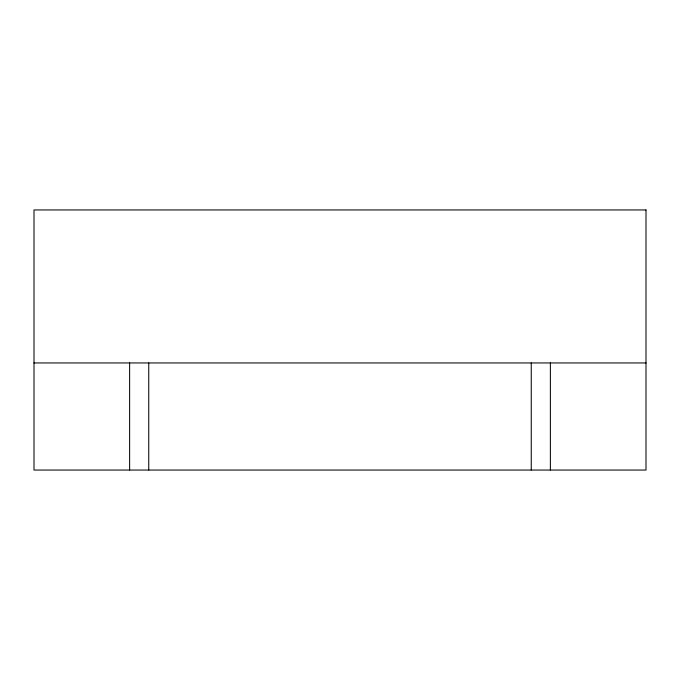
<?xml version="1.0" encoding="UTF-8"?>
<svg xmlns="http://www.w3.org/2000/svg" width="680" height="680" viewBox="0 0 680 680"><rect width="100%" height="100%" fill="white"/><g stroke="black" fill="none" stroke-linecap="round" stroke-linejoin="round"><path stroke-width="1.02" d="M34 362.95L646 362.95M550.375 362.95L550.375 470.05M531.25 362.95L531.25 470.05M148.75 362.95L148.75 470.05M129.625 362.95L129.625 470.05M646 209.95L34 209.95L34 470.05L646 470.05L646 209.95"/></g></svg>
